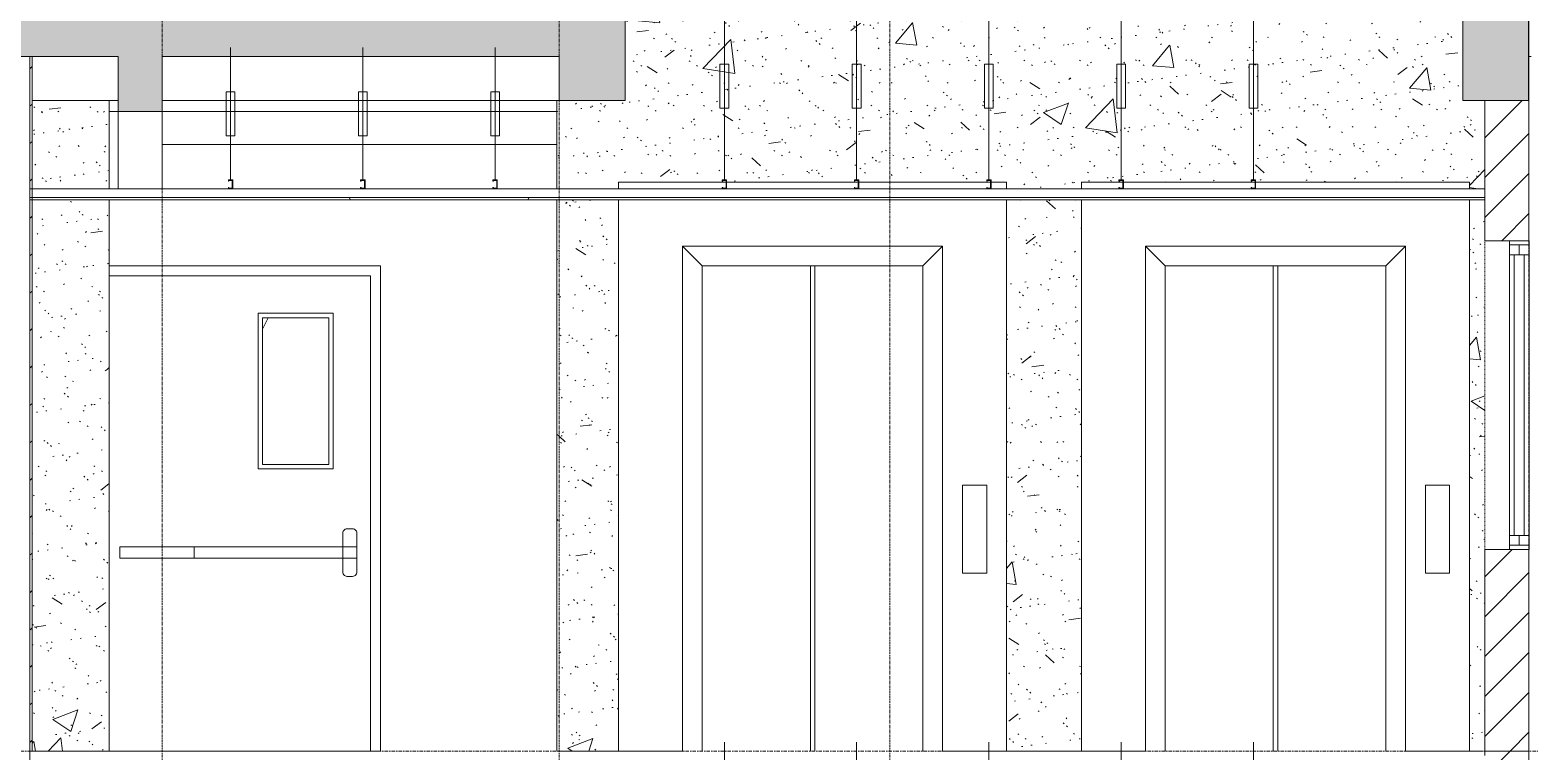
# Model space of a CAD drawing. Header units: millimetres. Extents: x 26124 to 258712, y -8723 to 35400.
# Drawn here: x 42053 to 48853, y 26000 to 29270 of the extents above; entities that cross this region are included whole.
import ezdxf

# ---------------------------------------------------------------- set-up
doc = ezdxf.new("R2010")
doc.units = ezdxf.units.MM
for name, pattern in [('1 NÉT CALL OUT', [6, 3, -3]), ('Centre', [31.75, 6.35, -4.7625, 15.875, -4.7625]), ('Grid Line', [22.225, 12.7, -3.175, 3.175, -3.175])]:
    doc.linetypes.add(name, pattern=pattern)
for name, color, linetype, lineweight in [('0-1', 7, 'Continuous', 5), ('A-CLNG', 13, 'Continuous', 9), ('A-CLNG-3', 13, 'Continuous', 18), ('A-CLNG-PATT-3', 13, 'Continuous', 9), ('A-DETL-GENF', 92, 'Continuous', 9), ('A-DETL-GENF-1', 7, 'Continuous', 9), ('A-DETL-THIN', 151, 'Continuous', 9), ('A-DOOR', 31, 'Continuous', 9), ('A-DOOR-FRAM', 31, 'Continuous', 9), ('A-FLOR-2', 7, 'Continuous', 9), ('A-FLOR-LEVL-2', 51, 'Centre', 9), ('A-GLAZ', 151, 'Continuous', 9), ('A-GLAZ-1', 7, '1 NÉT CALL OUT', 9), ('A-GLAZ-2', 55, '1 NÉT CALL OUT', 9), ('A-WALL', 113, 'Continuous', 9), ('A-WALL-1', 113, 'Continuous', 18), ('A-WALL-PATT-4', 111, 'Continuous', 9), ('I-WALL', 2, 'Continuous', 9), ('I-WALL-3', 2, 'Continuous', 18), ('S-BEAM-2', 10, 'Continuous', 25), ('S-BEAM-3', 7, 'Continuous', 9), ('S-GRID-1', 1, 'Grid Line', 9)]:
    doc.layers.add(name, color=color, linetype=linetype, lineweight=lineweight)
pattern_1 = [(45, (80880.3, 14125), (-90.50967, 90.50967), [])]
pattern_2 = [(50, (80880.3, 14125), (1165.978, -102.01), [121.92, -1341.12]), (355, (80880.3, 14125), (-225.554, 1222.763), [97.536, -1072.896]), (100.451, (80977.5, 14116.5), (940.433, 1120.746), [103.616, -1139.776]), (46.184, (80880.3, 14450.1), (1734.906, -269.074), [182.88, -2011.68]), (96.636, (81024.9, 14427.7), (1519.38, 1583.536), [155.424, -1709.665]), (351.184, (80880.3, 14450.1), (1519.39, 1583.52), [146.304, -1609.344]), (21, (81042.9, 14368.8), (970.332, -654.498), [121.92, -1341.12]), (326, (81042.9, 14368.8), (395.533, 1178.804), [97.536, -1072.896]), (71.451, (81123.7, 14314.3), (1365.87, 524.296), [103.616, -1139.776]), (37.5, (80880.3, 14125), (19.767, 541.1527), [53.645, -1006.246, 53.645, -1035.507, -1076.96]), (37.5, (80880.3, 14125), (19.767, 541.1527), [-2149.043, 53.645, -1023.315]), (7.5, (80880.3, 14125), (427.646, 641.156), [53.645, -567.334, 53.645, -981.862, -410.464]), (7.5, (80880.3, 14125), (427.646, 641.156), [-1656.486, 53.645, -356.819]), (327.5, (80517.8, 14125), (867.782, -36.665), [53.645, -352.755, 53.645, -1214.323, -1682.496]), (327.5, (80517.8, 14125), (867.782, -36.665), [-1674.368, 53.645, -1628.85]), (317.5, (80355.2, 14125), (948.028, 162.731), [53.645, -474.675, 53.645, -788.416, -1194.816]), (317.5, (80355.2, 14125), (948.028, 162.731), [-1370.38, 53.645, -1141.17])]
pattern_3 = [(37.5, (80880.3, 14125), (-5.1206, 156.61216), [5.364, -118.181, 5.364, -132.812, -132.08]), (37.5, (80880.3, 14125), (-5.1206, 156.61216), [-261.722, 5.364, -126.716]), (7.5, (80880.3, 14125), (143.847, 229.3842), [5.364, -61.285, 5.364, -105.989, -42.672]), (7.5, (80880.3, 14125), (143.847, 229.3842), [-178.003, 5.364, -37.308]), (327.5, (80780.33, 14125), (253.11758, 0.46008), [5.364, -35.276, 5.364, -140.94, -191.008]), (327.5, (80780.33, 14125), (253.11758, 0.46008), [-186.944, 5.364, -185.644]), (317.5, (80780.33, 14125), (244.3381, 71.3376), [5.364, -14.956, 5.364, -90.546, -109.728]), (317.5, (80780.33, 14125), (244.3381, 71.3376), [-116.23, 5.364, -104.364])]

# ---------------------------------------------------------------- blocks, each defined once
blk = doc.blocks.new('NCV_TKTC_KET CAU_rvt-1-TKCS_MẶT CẮT 3')
at = {"layer": 'A-FLOR-2'}
blk.add_line((48862.6, 29150), (48852.6, 29150), dxfattribs=at)
at = {"layer": 'S-BEAM-2'}
blk.add_line((48852.6, 28950), (48852.6, 29550), dxfattribs=at)
at = {"layer": 'S-BEAM-3'}
for p, q in [((42062.6, 28950), (42452.6, 28950)), ((42652.6, 28950), (44452.6, 28950)), ((42412.6, 28900), (42452.6, 28900)), ((42452.6, 28550), (42452.6, 28900)), ((42652.6, 28900), (44442.6, 28900)), ((42652.6, 28900), (42652.6, 28550)), ((42652.6, 28750), (44442.6, 28750))]:
    blk.add_line(p, q, dxfattribs=at)
blk = doc.blocks.new('1_FAMILY RVT - W01-WxH 1400x3200xmm-V1-TKCS_MẶT CẮT 3')
at = {"layer": 'A-GLAZ'}
for p, q in [((48852.635618, 11314.4), (48652.635618, 11314.4)), ((48763.735618, 11314.4), (48763.735618, 11250.9)), ((48763.735618, 11295.35), (48852.635618, 11295.35)), ((48808.185618, 11250.9), (48808.185618, 11295.35)), ((48852.635618, 11314.4), (48852.635618, 11250.9)), ((48763.735618, 9977.9), (48763.735618, 11250.9)), ((48763.735618, 11250.9), (48852.635618, 11250.9)), ((48785.960618, 11250.9), (48785.960618, 9977.9)), ((48830.410618, 11250.9), (48830.410618, 9977.9)), ((48852.635618, 11250.9), (48852.635618, 9977.9)), ((48763.735618, 9914.4), (48763.735618, 9977.9)), ((48763.735618, 9977.9), (48852.635618, 9977.9)), ((48852.635618, 9933.45), (48763.735618, 9933.45)), ((48808.185618, 9977.9), (48808.185618, 9933.45)), ((48852.635618, 9914.4), (48852.635618, 9977.9)), ((48652.635618, 9914.4), (48852.635618, 9914.4))]:
    blk.add_line(p, q, dxfattribs=at)
at = {"layer": 'A-GLAZ-2'}
for p, q in [((48652.635618, 11314.4), (48652.635618, 9914.4)), ((48852.635618, 9914.4), (48852.635618, 11314.4))]:
    blk.add_line(p, q, dxfattribs=at)
blk = doc.blocks.new('Thang may HIEN - Dài x Rộng - 2000x2000-V4-TKCS_MẶT CẮT 3')
at = {"layer": 'A-DOOR'}
for p, q in [((46822.6, 11580), (46822.6, 11550)), ((47010.1, 11580), (46822.6, 11580)), ((47610.1, 11580), (47012.6, 11580)), ((48582.6, 11580), (47612.6, 11580)), ((48582.6, 11550), (48582.6, 11580)), ((46822.6, 11500), (46822.6, 9000)), ((48582.6, 9000), (48582.6, 11500)), ((47202.6, 11200), (47112.6, 11290)), ((47112.6, 11290), (47112.6, 9000)), ((47112.6, 11290), (48292.6, 11290)), ((48292.6, 11290), (48202.6, 11200)), ((48292.6, 11290), (48292.6, 9000)), ((47202.6, 11200), (47202.6, 9000)), ((47202.6, 11200), (48202.6, 11200)), ((47692.6, 9000), (47692.6, 11200)), ((47712.6, 9000), (47712.6, 11200)), ((48202.6, 11200), (48202.6, 9000)), ((48492.6, 10205.9), (48382.6, 10205.9)), ((48382.6, 10205.9), (48382.6, 9805.9)), ((48492.6, 9805.9), (48492.6, 10205.9)), ((48382.6, 9805.9), (48492.6, 9805.9)), ((47112.6, 9000), (46822.6, 9000)), ((47117.6, 9000), (47112.6, 9000)), ((48292.6, 9000), (48287.6, 9000)), ((48292.6, 9000), (48582.6, 9000))]:
    blk.add_line(p, q, dxfattribs=at)
blk = doc.blocks.new('Thang may HIEN - Dài x Rộng - 2000x2000-V5-TKCS_MẶT CẮT 3')
at = {"layer": 'A-DOOR'}
for p, q in [((44722.6, 11580), (44722.6, 11550)), ((45210.1, 11580), (44722.6, 11580)), ((45810.1, 11580), (45212.6, 11580)), ((46410.1, 11580), (45812.6, 11580)), ((46482.6, 11580), (46412.6, 11580)), ((46482.6, 11550), (46482.6, 11580)), ((44722.6, 11500), (44722.6, 9000)), ((46482.6, 9000), (46482.6, 11500)), ((45102.6, 11200), (45012.6, 11290)), ((45012.6, 11290), (45012.6, 9000)), ((45012.6, 11290), (46192.6, 11290)), ((46192.6, 11290), (46102.6, 11200)), ((46192.6, 11290), (46192.6, 9000)), ((45102.6, 11200), (45102.6, 9000)), ((45102.6, 11200), (46102.6, 11200)), ((45592.6, 9000), (45592.6, 11200)), ((45612.6, 9000), (45612.6, 11200)), ((46102.6, 11200), (46102.6, 9000)), ((46392.6, 10205.9), (46282.6, 10205.9)), ((46282.6, 10205.9), (46282.6, 9805.9)), ((46392.6, 9805.9), (46392.6, 10205.9)), ((46282.6, 9805.9), (46392.6, 9805.9)), ((45012.6, 9000), (44722.6, 9000)), ((45017.6, 9000), (45012.6, 9000)), ((46192.6, 9000), (46187.6, 9000)), ((46192.6, 9000), (46482.6, 9000))]:
    blk.add_line(p, q, dxfattribs=at)
blk = doc.blocks.new('FD_01 - FD_01-1200x2200mm-V77-TKCS_MẶT CẮT 3')
at = {"layer": 'A-DOOR'}
h = blk.add_hatch(dxfattribs=at)
h.set_pattern_fill('FP_9', color=256, style=0, pattern_type=2)
h.set_pattern_definition([(63.435, (82789.9, 14236.3), (-0.002, 1625.6), [567.96, -3066.99]), (63.435, (81164.3, 14236.3), (-0.002, 1625.6), [567.96, -3066.99]), (63.435, (83568.1, 14550.35), (-0.002, 1625.6), [567.96, -3066.99]), (63.435, (81942.5, 14550.35), (-0.002, 1625.6), [567.96, -3066.99]), (63.435, (83450.3, 14439.5), (-0.002, 1625.6), [567.96, -3066.99]), (63.435, (81824.7, 14439.5), (-0.002, 1625.6), [567.96, -3066.99]), (63.435, (83330.26, 15074.4), (-0.002, 1625.6), [276.055, -3358.896]), (63.435, (81704.66, 15074.4), (-0.002, 1625.6), [276.055, -3358.896]), (63.435, (83251.74, 14976.15), (-0.002, 1625.6), [567.96, -3066.99]), (63.435, (81626.14, 14976.15), (-0.002, 1625.6), [567.96, -3066.99]), (63.435, (83265.6, 15046.7), (-0.002, 1625.6), [567.96, -3066.99]), (63.435, (81640, 15046.7), (-0.002, 1625.6), [567.96, -3066.99]), (63.435, (82609.74, 14737.2), (-0.002, 1625.6), [567.96, -3066.99]), (63.435, (80984.14, 14737.2), (-0.002, 1625.6), [567.96, -3066.99]), (63.435, (82623.6, 14820.35), (-0.002, 1625.6), [567.96, -3066.99]), (63.435, (80998, 14820.35), (-0.002, 1625.6), [567.96, -3066.99]), (63.435, (82627.3, 14880.3), (-0.002, 1625.6), [567.96, -3066.99]), (63.435, (81001.7, 14880.3), (-0.002, 1625.6), [567.96, -3066.99])])
h.paths.add_polyline_path([(43107.6, 27300), (43407.6, 27300), (43407.6, 27965), (43107.6, 27965), (43107.6, 27522.5)])
for p, q in [((43087.6, 27985), (43427.6, 27985)), ((43087.6, 27280), (43087.6, 27985)), ((43107.6, 27965), (43107.6, 27300)), ((43407.6, 27965), (43107.6, 27965)), ((43407.6, 27965), (43407.6, 27300)), ((43427.6, 27985), (43427.6, 27280)), ((43427.6, 27280), (43087.6, 27280)), ((43107.6, 27300), (43407.6, 27300)), ((43490.7, 27008), (43516.1, 27008)), ((43471.6, 26925.4), (43471.6, 26988.9)), ((43535.1, 26988.9), (43535.1, 26925.4)), ((42797.3, 26925.4), (42460.1, 26925.4)), ((42460.1, 26925.4), (42460.1, 26874.6)), ((42460.1, 26874.6), (42797.3, 26874.6)), ((42797.3, 26925.4), (42797.3, 26874.6)), ((43471.6, 26925.4), (42797.3, 26925.4)), ((42797.3, 26874.6), (43471.6, 26874.6)), ((43471.6, 26874.6), (43471.6, 26925.4)), ((43535.1, 26925.4), (43471.6, 26925.4)), ((43471.6, 26874.6), (43535.1, 26874.6)), ((43471.6, 26811.1), (43471.6, 26874.6)), ((43535.1, 26874.6), (43535.1, 26925.4)), ((43535.1, 26874.6), (43535.1, 26811.1)), ((43516.1, 26792.1), (43490.7, 26792.1))]:
    blk.add_line(p, q, dxfattribs=at)
at = {"layer": 'A-DOOR', "flags": 128}
for points in [[(43471.6, 26988.9), (43472.1, 26993.1), (43473.5, 26997.2), (43475.8, 27000.8), (43478.8, 27003.8), (43482.4, 27006.1), (43486.4, 27007.5), (43490.7, 27008)], [(43516.1, 27008), (43520.3, 27007.5), (43524.4, 27006.1), (43528, 27003.8), (43531, 27000.8), (43533.2, 26997.2), (43534.7, 26993.1), (43535.1, 26988.9)], [(43490.7, 26792.1), (43486.4, 26792.5), (43482.4, 26793.9), (43478.8, 26796.2), (43475.8, 26799.2), (43473.5, 26802.8), (43472.1, 26806.9), (43471.6, 26811.1)], [(43535.1, 26811.1), (43534.7, 26806.9), (43533.2, 26802.8), (43531, 26799.2), (43528, 26796.2), (43524.4, 26793.9), (43520.3, 26792.5), (43516.1, 26792.1)]]:
    blk.add_lwpolyline(points, dxfattribs=at)
at = {"layer": 'A-DOOR-FRAM'}
for p, q in [((43642.6, 28200), (42412.6, 28200)), ((42412.6, 28155), (43597.6, 28155)), ((43597.6, 26000), (43597.6, 28155)), ((43642.6, 26000), (43642.6, 28200)), ((43642.6, 26000), (43597.6, 26000))]:
    blk.add_line(p, q, dxfattribs=at)
blk = doc.blocks.new('Repeating Detail - THANH TREO TRẦN 600-354052-TKCS_MẶT CẮT 3')
at = {"layer": 'A-DETL-GENF'}
for points in [[(116732.564287, 28550), (116752.564287, 28550), (116752.564287, 28556), (116750.064287, 28552.5), (116735.064287, 28552.5), (116735.064287, 28587.5), (116750.064287, 28587.5), (116752.564287, 28584), (116752.564287, 28590), (116732.564287, 28590)], [(117332.564287, 28550), (117352.564287, 28550), (117352.564287, 28556), (117350.064287, 28552.5), (117335.064287, 28552.5), (117335.064287, 28587.5), (117350.064287, 28587.5), (117352.564287, 28584), (117352.564287, 28590), (117332.564287, 28590)], [(117932.564287, 28550), (117952.564287, 28550), (117952.564287, 28556), (117950.064287, 28552.5), (117935.064287, 28552.5), (117935.064287, 28587.5), (117950.064287, 28587.5), (117952.564287, 28584), (117952.564287, 28590), (117932.564287, 28590)]]:
    blk.add_hatch(color=256, dxfattribs=at).paths.add_polyline_path(points)
for p, q in [((116742.564287, 28590), (116742.564287, 29190)), ((117342.564287, 28590), (117342.564287, 29190)), ((117942.564287, 28590), (117942.564287, 29190)), ((116722.564287, 28990), (116762.564287, 28990)), ((116722.564287, 28790), (116722.564287, 28990)), ((116762.564287, 28990), (116762.564287, 28790)), ((117322.564287, 28990), (117362.564287, 28990)), ((117322.564287, 28790), (117322.564287, 28990)), ((117362.564287, 28990), (117362.564287, 28790)), ((117922.564287, 28990), (117962.564287, 28990)), ((117922.564287, 28790), (117922.564287, 28990)), ((117962.564287, 28990), (117962.564287, 28790)), ((116762.564287, 28790), (116722.564287, 28790)), ((117362.564287, 28790), (117322.564287, 28790)), ((117962.564287, 28790), (117922.564287, 28790)), ((116752.564287, 28590), (116732.564287, 28590)), ((116732.564287, 28590), (116732.564287, 28550)), ((116752.564287, 28590), (116732.564287, 28590)), ((116732.564287, 28590), (116732.564287, 28550)), ((116735.064287, 28587.5), (116750.064287, 28587.5)), ((116735.064287, 28552.5), (116735.064287, 28587.5)), ((116735.064287, 28552.5), (116735.064287, 28587.5)), ((116735.064287, 28587.5), (116750.064287, 28587.5)), ((116750.064287, 28587.5), (116750.064287, 28584)), ((116750.064287, 28587.5), (116750.064287, 28584)), ((116750.064287, 28584), (116752.564287, 28584)), ((116750.064287, 28584), (116752.564287, 28584)), ((116752.564287, 28584), (116752.564287, 28590)), ((116752.564287, 28584), (116752.564287, 28590)), ((117352.564287, 28590), (117332.564287, 28590)), ((117332.564287, 28590), (117332.564287, 28550)), ((117352.564287, 28590), (117332.564287, 28590)), ((117332.564287, 28590), (117332.564287, 28550)), ((117335.064287, 28587.5), (117350.064287, 28587.5)), ((117335.064287, 28552.5), (117335.064287, 28587.5)), ((117335.064287, 28552.5), (117335.064287, 28587.5)), ((117335.064287, 28587.5), (117350.064287, 28587.5)), ((117350.064287, 28587.5), (117350.064287, 28584)), ((117350.064287, 28587.5), (117350.064287, 28584)), ((117350.064287, 28584), (117352.564287, 28584)), ((117350.064287, 28584), (117352.564287, 28584)), ((117352.564287, 28584), (117352.564287, 28590)), ((117352.564287, 28584), (117352.564287, 28590)), ((117952.564287, 28590), (117932.564287, 28590)), ((117932.564287, 28590), (117932.564287, 28550)), ((117952.564287, 28590), (117932.564287, 28590)), ((117932.564287, 28590), (117932.564287, 28550)), ((117935.064287, 28587.5), (117950.064287, 28587.5)), ((117935.064287, 28552.5), (117935.064287, 28587.5)), ((117935.064287, 28552.5), (117935.064287, 28587.5)), ((117935.064287, 28587.5), (117950.064287, 28587.5)), ((117950.064287, 28587.5), (117950.064287, 28584)), ((117950.064287, 28587.5), (117950.064287, 28584)), ((117950.064287, 28584), (117952.564287, 28584)), ((117950.064287, 28584), (117952.564287, 28584)), ((117952.564287, 28584), (117952.564287, 28590)), ((117952.564287, 28584), (117952.564287, 28590)), ((116732.564287, 28550), (116752.564287, 28550)), ((116732.564287, 28550), (116752.564287, 28550)), ((116750.064287, 28552.5), (116735.064287, 28552.5)), ((116750.064287, 28552.5), (116735.064287, 28552.5)), ((116752.564287, 28556), (116750.064287, 28556)), ((116750.064287, 28556), (116750.064287, 28552.5)), ((116752.564287, 28556), (116750.064287, 28556)), ((116750.064287, 28556), (116750.064287, 28552.5)), ((116752.564287, 28550), (116752.564287, 28556)), ((116752.564287, 28550), (116752.564287, 28556)), ((117332.564287, 28550), (117352.564287, 28550)), ((117332.564287, 28550), (117352.564287, 28550)), ((117350.064287, 28552.5), (117335.064287, 28552.5)), ((117350.064287, 28552.5), (117335.064287, 28552.5)), ((117352.564287, 28556), (117350.064287, 28556)), ((117350.064287, 28556), (117350.064287, 28552.5)), ((117352.564287, 28556), (117350.064287, 28556)), ((117350.064287, 28556), (117350.064287, 28552.5)), ((117352.564287, 28550), (117352.564287, 28556)), ((117352.564287, 28550), (117352.564287, 28556)), ((117932.564287, 28550), (117952.564287, 28550)), ((117932.564287, 28550), (117952.564287, 28550)), ((117950.064287, 28552.5), (117935.064287, 28552.5)), ((117950.064287, 28552.5), (117935.064287, 28552.5)), ((117952.564287, 28556), (117950.064287, 28556)), ((117950.064287, 28556), (117950.064287, 28552.5)), ((117952.564287, 28556), (117950.064287, 28556)), ((117950.064287, 28556), (117950.064287, 28552.5)), ((117952.564287, 28550), (117952.564287, 28556)), ((117952.564287, 28550), (117952.564287, 28556))]:
    blk.add_line(p, q, dxfattribs=at)
blk = doc.blocks.new('Repeating Detail - THANH TREO TRẦN 850-354056-TKCS_MẶT CẮT 3')
at = {"layer": 'A-DETL-GENF'}
for points in [[(113292.5, 28550), (113312.5, 28550), (113312.5, 28556), (113310, 28552.5), (113295, 28552.5), (113295, 28587.5), (113310, 28587.5), (113312.5, 28584), (113312.5, 28590), (113292.5, 28590)], [(113892.5, 28550), (113912.5, 28550), (113912.5, 28556), (113910, 28552.5), (113895, 28552.5), (113895, 28587.5), (113910, 28587.5), (113912.5, 28584), (113912.5, 28590), (113892.5, 28590)], [(114492.5, 28550), (114512.5, 28550), (114512.5, 28556), (114510, 28552.5), (114495, 28552.5), (114495, 28587.5), (114510, 28587.5), (114512.5, 28584), (114512.5, 28590), (114492.5, 28590)], [(115092.5, 28550), (115112.5, 28550), (115112.5, 28556), (115110, 28552.5), (115095, 28552.5), (115095, 28587.5), (115110, 28587.5), (115112.5, 28584), (115112.5, 28590), (115092.5, 28590)], [(115692.5, 28550), (115712.5, 28550), (115712.5, 28556), (115710, 28552.5), (115695, 28552.5), (115695, 28587.5), (115710, 28587.5), (115712.5, 28584), (115712.5, 28590), (115692.5, 28590)]]:
    blk.add_hatch(color=256, dxfattribs=at).paths.add_polyline_path(points)
for p, q in [((113302.5, 28590), (113302.5, 29440)), ((113902.5, 28590), (113902.5, 29440)), ((114502.5, 28590), (114502.5, 29440)), ((115102.5, 28590), (115102.5, 29440)), ((115702.5, 28590), (115702.5, 29440)), ((113282.5, 29115), (113322.5, 29115)), ((113282.5, 28915), (113282.5, 29115)), ((113322.5, 29115), (113322.5, 28915)), ((113882.5, 29115), (113922.5, 29115)), ((113882.5, 28915), (113882.5, 29115)), ((113922.5, 29115), (113922.5, 28915)), ((114482.5, 29115), (114522.5, 29115)), ((114482.5, 28915), (114482.5, 29115)), ((114522.5, 29115), (114522.5, 28915)), ((115082.5, 29115), (115122.5, 29115)), ((115082.5, 28915), (115082.5, 29115)), ((115122.5, 29115), (115122.5, 28915)), ((115682.5, 29115), (115722.5, 29115)), ((115682.5, 28915), (115682.5, 29115)), ((115722.5, 29115), (115722.5, 28915)), ((113322.5, 28915), (113282.5, 28915)), ((113922.5, 28915), (113882.5, 28915)), ((114522.5, 28915), (114482.5, 28915)), ((115122.5, 28915), (115082.5, 28915)), ((115722.5, 28915), (115682.5, 28915)), ((113312.5, 28590), (113292.5, 28590)), ((113292.5, 28590), (113292.5, 28550)), ((113312.5, 28590), (113292.5, 28590)), ((113292.5, 28590), (113292.5, 28550)), ((113295, 28587.5), (113310, 28587.5)), ((113295, 28552.5), (113295, 28587.5)), ((113295, 28552.5), (113295, 28587.5)), ((113295, 28587.5), (113310, 28587.5)), ((113310, 28587.5), (113310, 28584)), ((113310, 28587.5), (113310, 28584)), ((113310, 28584), (113312.5, 28584)), ((113310, 28584), (113312.5, 28584)), ((113312.5, 28584), (113312.5, 28590)), ((113312.5, 28584), (113312.5, 28590)), ((113912.5, 28590), (113892.5, 28590)), ((113892.5, 28590), (113892.5, 28550)), ((113912.5, 28590), (113892.5, 28590)), ((113892.5, 28590), (113892.5, 28550)), ((113895, 28587.5), (113910, 28587.5)), ((113895, 28552.5), (113895, 28587.5)), ((113895, 28552.5), (113895, 28587.5)), ((113895, 28587.5), (113910, 28587.5)), ((113910, 28587.5), (113910, 28584)), ((113910, 28587.5), (113910, 28584)), ((113910, 28584), (113912.5, 28584)), ((113910, 28584), (113912.5, 28584)), ((113912.5, 28584), (113912.5, 28590)), ((113912.5, 28584), (113912.5, 28590)), ((114512.5, 28590), (114492.5, 28590)), ((114492.5, 28590), (114492.5, 28550)), ((114512.5, 28590), (114492.5, 28590)), ((114492.5, 28590), (114492.5, 28550)), ((114495, 28587.5), (114510, 28587.5)), ((114495, 28552.5), (114495, 28587.5)), ((114495, 28552.5), (114495, 28587.5)), ((114495, 28587.5), (114510, 28587.5)), ((114510, 28587.5), (114510, 28584)), ((114510, 28587.5), (114510, 28584)), ((114510, 28584), (114512.5, 28584)), ((114510, 28584), (114512.5, 28584)), ((114512.5, 28584), (114512.5, 28590)), ((114512.5, 28584), (114512.5, 28590)), ((115112.5, 28590), (115092.5, 28590)), ((115092.5, 28590), (115092.5, 28550)), ((115112.5, 28590), (115092.5, 28590)), ((115092.5, 28590), (115092.5, 28550)), ((115095, 28587.5), (115110, 28587.5)), ((115095, 28552.5), (115095, 28587.5)), ((115095, 28552.5), (115095, 28587.5)), ((115095, 28587.5), (115110, 28587.5)), ((115110, 28587.5), (115110, 28584)), ((115110, 28587.5), (115110, 28584)), ((115110, 28584), (115112.5, 28584)), ((115110, 28584), (115112.5, 28584)), ((115112.5, 28584), (115112.5, 28590)), ((115112.5, 28584), (115112.5, 28590)), ((115712.5, 28590), (115692.5, 28590)), ((115692.5, 28590), (115692.5, 28550)), ((115712.5, 28590), (115692.5, 28590)), ((115692.5, 28590), (115692.5, 28550)), ((115695, 28587.5), (115710, 28587.5)), ((115695, 28552.5), (115695, 28587.5)), ((115695, 28552.5), (115695, 28587.5)), ((115695, 28587.5), (115710, 28587.5)), ((115710, 28587.5), (115710, 28584)), ((115710, 28587.5), (115710, 28584)), ((115710, 28584), (115712.5, 28584)), ((115710, 28584), (115712.5, 28584)), ((115712.5, 28584), (115712.5, 28590)), ((115712.5, 28584), (115712.5, 28590)), ((113292.5, 28550), (113312.5, 28550)), ((113292.5, 28550), (113312.5, 28550)), ((113310, 28552.5), (113295, 28552.5)), ((113310, 28552.5), (113295, 28552.5)), ((113312.5, 28556), (113310, 28556)), ((113310, 28556), (113310, 28552.5)), ((113312.5, 28556), (113310, 28556)), ((113310, 28556), (113310, 28552.5)), ((113312.5, 28550), (113312.5, 28556)), ((113312.5, 28550), (113312.5, 28556)), ((113892.5, 28550), (113912.5, 28550)), ((113892.5, 28550), (113912.5, 28550)), ((113910, 28552.5), (113895, 28552.5)), ((113910, 28552.5), (113895, 28552.5)), ((113912.5, 28556), (113910, 28556)), ((113910, 28556), (113910, 28552.5)), ((113912.5, 28556), (113910, 28556)), ((113910, 28556), (113910, 28552.5)), ((113912.5, 28550), (113912.5, 28556)), ((113912.5, 28550), (113912.5, 28556)), ((114492.5, 28550), (114512.5, 28550)), ((114492.5, 28550), (114512.5, 28550)), ((114510, 28552.5), (114495, 28552.5)), ((114510, 28552.5), (114495, 28552.5)), ((114512.5, 28556), (114510, 28556)), ((114510, 28556), (114510, 28552.5)), ((114512.5, 28556), (114510, 28556)), ((114510, 28556), (114510, 28552.5)), ((114512.5, 28550), (114512.5, 28556)), ((114512.5, 28550), (114512.5, 28556)), ((115092.5, 28550), (115112.5, 28550)), ((115092.5, 28550), (115112.5, 28550)), ((115110, 28552.5), (115095, 28552.5)), ((115110, 28552.5), (115095, 28552.5)), ((115112.5, 28556), (115110, 28556)), ((115110, 28556), (115110, 28552.5)), ((115112.5, 28556), (115110, 28556)), ((115110, 28556), (115110, 28552.5)), ((115112.5, 28550), (115112.5, 28556)), ((115112.5, 28550), (115112.5, 28556)), ((115692.5, 28550), (115712.5, 28550)), ((115692.5, 28550), (115712.5, 28550)), ((115710, 28552.5), (115695, 28552.5)), ((115710, 28552.5), (115695, 28552.5)), ((115712.5, 28556), (115710, 28556)), ((115710, 28556), (115710, 28552.5)), ((115712.5, 28556), (115710, 28556)), ((115710, 28556), (115710, 28552.5)), ((115712.5, 28550), (115712.5, 28556)), ((115712.5, 28550), (115712.5, 28556))]:
    blk.add_line(p, q, dxfattribs=at)

msp = doc.modelspace()

# ---------------------------------------------------------------- hatches: boundary and pattern name
at = {"layer": 'A-CLNG-PATT-3'}
h = msp.add_hatch(dxfattribs=at)
h.set_pattern_fill('FP_4', color=256, style=0, pattern_type=2)
h.set_pattern_definition([(0, (80880.3, 14125), (1300.48, 325.12), [53.645, -921.715, 53.645, -6123.635]), (0, (80880.3, 14125), (1300.48, 325.12), [-1029.005, -921.715, 53.645, -1897.075, -3251.2]), (0, (80880.3, 14125), (1300.48, 325.12), [-3901.44, 53.645, -921.715, 53.645, -2222.195]), (0, (80880.3, 14125), (1300.48, 325.12), [-4930.445, -596.595, 53.645, -1571.955]), (120, (81367.98, 14287.56), (-931.8022, 963.6887), [53.645, -921.715, -6177.28]), (120, (81367.98, 14287.56), (-931.8022, 963.6887), [-975.36, 53.645, -921.715, -5201.92]), (120, (81367.98, 14287.56), (-931.8022, 963.6887), [-1950.72, 53.645, -1897.075, -3251.2]), (120, (81367.98, 14287.56), (-931.8022, 963.6887), [-3901.44, 53.645, -921.715, -2275.84]), (120, (81367.98, 14287.56), (-931.8022, 963.6887), [-4876.8, 53.645, -596.595, -1625.6]), (120, (81367.98, 14287.56), (-931.8022, 963.6887), [-5527.04, 53.645, -1571.955]), (240, (81530.54, 14937.8), (-368.6778, -1288.8087), [53.645, -921.715, -6177.28]), (240, (81530.54, 14937.8), (-368.6778, -1288.8087), [-975.36, 53.645, -921.715, -5201.92]), (240, (81530.54, 14937.8), (-368.6778, -1288.8087), [-1950.72, 53.645, -1897.075, -3251.2]), (240, (81530.54, 14937.8), (-368.6778, -1288.8087), [-3901.44, 53.645, -921.715, -2275.84]), (240, (81530.54, 14937.8), (-368.6778, -1288.8087), [-4876.8, 53.645, -596.595, -1625.6]), (240, (81530.54, 14937.8), (-368.6778, -1288.8087), [-5527.04, 53.645, -1571.955])])
h.paths.add_polyline_path([(47966.1, 28500), (48652.5, 28500), (48652.5, 28510), (42052.6, 28510), (42052.6, 28500), (47153.9, 28500)])
at = {"layer": 'A-DETL-GENF-1'}
h = msp.add_hatch(color=256, dxfattribs=at)
h.paths.add_polyline_path([(116152.5, 1550), (116452.5, 1550), (116452.5, 1950), (118252.6, 1950), (118252.6, 1700), (118452.6, 1700), (118452.6, 1950), (122652.5, 1950), (122652.5, 1550), (122953, 1550), (122953, 1950), (126952.5, 1950), (126952.5, 1550), (127252.5, 1550), (127252.5, 2150), (112052.6, 2150), (112052.6, 1550), (112352.5, 1550), (112352.5, 1950), (116152.5, 1950), (116152.5, 1809.6)])
h.paths.add_polyline_path([(33652.6, 1550), (33952.6, 1550), (33952.6, 2000), (37952.1, 2000), (37952.1, 1550), (38252.6, 1550), (38252.6, 1950), (42452.6, 1950), (42452.6, 1700), (42652.6, 1700), (42652.6, 1950), (44452.6, 1950), (44452.6, 1550), (44752.6, 1550), (44752.6, 1950), (48552.6, 1950), (48552.6, 1550), (48852.6, 1550), (48852.6, 2150), (33652.6, 2150), (33652.6, 1809.6)])
h.paths.add_polyline_path([(126952.5, 4950), (127252.5, 4950), (127252.5, 5550), (112052.6, 5550), (112052.6, 4950), (112352.5, 4950), (112352.5, 5350), (116152.5, 5350), (116152.5, 4950), (116452.5, 4950), (116452.5, 5350), (118252.6, 5350), (118252.6, 5100), (118452.6, 5100), (118452.6, 5350), (122652.5, 5350), (122652.5, 4950), (122953, 4950), (122953, 5350), (126952.5, 5350)])
h.paths.add_polyline_path([(44752.6, 4950), (44752.6, 5350), (48552.6, 5350), (48552.6, 4950), (48852.6, 4950), (48852.6, 5550), (33652.6, 5550), (33652.6, 4950), (33952.6, 4950), (33952.6, 5380), (37952.1, 5380), (37952.1, 4950), (38252.6, 4950), (38252.6, 5350), (42452.6, 5350), (42452.6, 5100), (42652.6, 5100), (42652.6, 5350), (44452.6, 5350), (44452.6, 4950), (44717.3, 4950)])
h.paths.add_polyline_path([(126952.5, 8350), (127252.5, 8350), (127252.5, 8950), (112052.6, 8950), (112052.6, 8350), (112352.5, 8350), (112352.5, 8750), (116152.5, 8750), (116152.5, 8350), (116452.5, 8350), (116452.5, 8750), (118252.6, 8750), (118252.6, 8500), (118452.6, 8500), (118452.6, 8750), (122652.5, 8750), (122652.5, 8350), (122953, 8350), (122953, 8750), (126952.5, 8750)])
h.paths.add_polyline_path([(33952.6, 8350), (33952.6, 8780), (37952.1, 8780), (37952.1, 8350), (38252.6, 8350), (38252.6, 8750), (42452.6, 8750), (42452.6, 8500), (42652.6, 8500), (42652.6, 8750), (44452.6, 8750), (44452.6, 8350), (44752.6, 8350), (44752.6, 8750), (48552.6, 8750), (48552.6, 8350), (48852.6, 8350), (48852.6, 8950), (33652.6, 8950), (33652.6, 8350)])
h.paths.add_polyline_path([(33952.6, 11750), (33952.6, 12200), (37952.1, 12200), (37952.1, 11750), (38252.6, 11750), (38252.6, 12150), (42452.6, 12150), (42452.6, 11900), (42652.6, 11900), (42652.6, 12150), (44452.6, 12150), (44452.6, 11750), (44752.6, 11750), (44752.6, 12150), (48552.6, 12150), (48552.6, 11750), (48852.6, 11750), (48852.6, 12350), (33652.6, 12350), (33652.6, 11750)])
h.paths.add_polyline_path([(116189.3, 11750), (116452.5, 11750), (116452.5, 12150), (118252.6, 12150), (118252.6, 11900), (118452.6, 11900), (118452.6, 12150), (122652.5, 12150), (122652.5, 11750), (122953, 11750), (122953, 12150), (126952.5, 12150), (126952.5, 11750), (127252.5, 11750), (127252.5, 12350), (112052.6, 12350), (112052.6, 11750), (112352.5, 11750), (112352.5, 12150), (116152.5, 12150), (116152.5, 11750)])
h.paths.add_polyline_path([(126952.5, 15150), (127252.5, 15150), (127252.5, 15750), (112052.6, 15750), (112052.6, 15150), (112352.5, 15150), (112352.5, 15550), (116152.5, 15550), (116152.5, 15150), (116452.5, 15150), (116452.5, 15550), (118252.6, 15550), (118252.6, 15300), (118452.6, 15300), (118452.6, 15550), (122652.5, 15550), (122652.5, 15150), (122953, 15150), (122953, 15550), (126952.5, 15550)])
h.paths.add_polyline_path([(33952.6, 15150), (33952.6, 15600), (37952.1, 15600), (37952.1, 15150), (38252.6, 15150), (38252.6, 15550), (42452.6, 15550), (42452.6, 15300), (42652.6, 15300), (42652.6, 15550), (44452.6, 15550), (44452.6, 15150), (44752.6, 15150), (44752.6, 15550), (48552.6, 15550), (48552.6, 15150), (48852.6, 15150), (48852.6, 15750), (33652.6, 15750), (33652.6, 15150)])
h.paths.add_polyline_path([(126952.5, 18550), (127252.5, 18550), (127252.5, 19150), (112052.6, 19150), (112052.6, 18550), (112352.5, 18550), (112352.5, 18950), (116152.5, 18950), (116152.5, 18550), (116452.5, 18550), (116452.5, 18950), (118252.6, 18950), (118252.6, 18700), (118452.6, 18700), (118452.6, 18950), (122652.5, 18950), (122652.5, 18550), (122953, 18550), (122953, 18950), (126952.5, 18950), (126952.5, 18552.9)])
h.paths.add_polyline_path([(33952.6, 18550), (33952.6, 19000), (37952.1, 19000), (37952.1, 18550), (38252.6, 18550), (38252.6, 18950), (42452.6, 18950), (42452.6, 18700), (42652.6, 18700), (42652.6, 18950), (44452.6, 18950), (44452.6, 18550), (44752.6, 18550), (44752.6, 18950), (48552.6, 18950), (48552.6, 18550), (48852.6, 18550), (48852.6, 19150), (33652.6, 19150), (33652.6, 18550)])
h.paths.add_polyline_path([(126952.5, 21950), (127252.5, 21950), (127252.5, 22550), (112052.6, 22550), (112052.6, 21950), (112352.5, 21950), (112352.5, 22350), (116152.5, 22350), (116152.5, 21950), (116452.5, 21950), (116452.5, 22350), (118252.6, 22350), (118252.6, 22100), (118452.6, 22100), (118452.6, 22350), (122652.5, 22350), (122652.5, 21950), (122953, 21950), (122953, 22350), (126952.5, 22350), (126952.5, 22140.7)])
h.paths.add_polyline_path([(33652.6, 21950), (33952.6, 21950), (33952.6, 22400), (37952.1, 22400), (37952.1, 21950), (38252.6, 21950), (38252.6, 22350), (42452.6, 22350), (42452.6, 22100), (42652.6, 22100), (42652.6, 22350), (44452.6, 22350), (44452.6, 21950), (44752.6, 21950), (44752.6, 22350), (48552.6, 22350), (48552.6, 21950), (48852.6, 21950), (48852.6, 22550), (33652.6, 22550), (33652.6, 22140.7)])
h.paths.add_polyline_path([(127252.5, 25350), (127252.5, 25950), (112052.6, 25950), (112052.6, 25350), (112352.5, 25350), (112352.5, 25750), (116152.5, 25750), (116152.5, 25350), (116452.5, 25350), (116452.5, 25750), (118252.6, 25750), (118252.6, 25500), (118452.6, 25500), (118452.6, 25750), (122652.5, 25750), (122652.5, 25350), (122953, 25350), (122953, 25750), (126952.5, 25750), (126952.5, 25350)])
h.paths.add_polyline_path([(33952.6, 25350), (33952.6, 25800), (37952.1, 25800), (37952.1, 25350), (38252.6, 25350), (38252.6, 25750), (42452.6, 25750), (42452.6, 25500), (42652.6, 25500), (42652.6, 25750), (44452.6, 25750), (44452.6, 25350), (44752.6, 25350), (44752.6, 25750), (48552.6, 25750), (48552.6, 25350), (48852.6, 25350), (48852.6, 25950), (33652.6, 25950), (33652.6, 25350)])
h.paths.add_polyline_path([(126952.6, 28750), (127252.6, 28750), (127252.6, 29650), (127052.6, 29650), (127052.6, 29350), (116452.6, 29350), (116452.6, 29550), (112052.6, 29550), (112052.6, 28950), (112352.7, 28950), (112352.7, 29350), (116152.6, 29350), (116152.6, 28950), (116452.6, 28950), (116452.6, 29150), (118252.6, 29150), (118252.6, 28900), (118452.6, 28900), (118452.6, 29150), (122652.6, 29150), (122652.6, 28750), (122952.6, 28750), (122952.6, 29150), (126952.6, 29150)])
h.paths.add_polyline_path([(33952.6, 28750), (33952.6, 29150), (37952.1, 29150), (37952.1, 28750), (38252.6, 28750), (38252.6, 29150), (42452.6, 29150), (42452.6, 28900), (42652.6, 28900), (42652.6, 29150), (44452.6, 29150), (44452.6, 28950), (44752.6, 28950), (44752.6, 29350), (48552.6, 29350), (48552.6, 28950), (48852.6, 28950), (48852.6, 29550), (44452.6, 29550), (44452.6, 29350), (33852.6, 29350), (33852.6, 29650), (33652.6, 29650), (33652.6, 28750)])
h.paths.add_polyline_path([(127252.6, 32700), (127252.6, 33200), (126454.5, 33200), (126454.5, 33000), (127054.5, 33000), (127054.5, 32700)])
h.paths.add_polyline_path([(33652.6, 32700), (33850.6, 32700), (33850.6, 33000), (34450.6, 33000), (34450.6, 33200), (33652.6, 33200)])
h.paths.add_polyline_path([(112252.5, 32800), (112252.5, 33000), (114152.7, 33000), (114152.7, 32800), (114352.5, 32800), (114352.5, 33000), (116252.6, 33000), (116252.6, 32800), (116452.6, 32800), (116452.6, 33200), (112052.4, 33200), (112052.4, 32800)])
h.paths.add_polyline_path([(46752.4, 32800), (46752.4, 33000), (48652.6, 33000), (48652.6, 32800), (48852.7, 32800), (48852.7, 33200), (44452.6, 33200), (44452.6, 32800), (44652.6, 32800), (44652.6, 33000), (46552.6, 33000), (46552.6, 32800)])
at = {"layer": 'A-WALL-PATT-4'}
h = msp.add_hatch(dxfattribs=at)
h.set_pattern_fill('FP_5', color=256, style=0, pattern_type=2)
h.set_pattern_definition([(45, (80880.3, 14125), (-84.8528, 84.8528), [])])
h.paths.add_polyline_path([(42062.6, 26000), (42062.6, 29150), (42052.6, 29150), (42052.6, 26000)])
h.paths.add_polyline_path([(42060.1, 29350), (42062.6, 29350), (42062.6, 29400), (42052.6, 29400), (42052.6, 29350)])
h = msp.add_hatch(dxfattribs=at)
h.set_pattern_fill('FP_6', color=256, style=0, pattern_type=2)
h.set_pattern_definition(pattern_2)
h.paths.add_polyline_path([(44452.6, 26000), (44722.6, 26000), (44722.6, 28500), (44452.6, 28500), (44452.6, 26924.5)])
h.paths.add_polyline_path([(48582.6, 26000), (48652.6, 26000), (48652.6, 28950), (48552.6, 28950), (48552.6, 29350), (44752.6, 29350), (44752.6, 28950), (44452.6, 28950), (44452.6, 28550), (44722.6, 28550), (44722.6, 28580), (45210.1, 28580), (45210.1, 28587.5), (45195.1, 28587.5), (45192.6, 28584), (45192.6, 28590), (45212.6, 28590), (45212.6, 28580), (45810.1, 28580), (45810.1, 28587.5), (45795.1, 28587.5), (45792.6, 28584), (45792.6, 28590), (45812.6, 28590), (45812.6, 28580), (46410.1, 28580), (46410.1, 28587.5), (46395.1, 28587.5), (46392.6, 28584), (46392.6, 28590), (46412.6, 28590), (46412.6, 28580), (46482.6, 28580), (46482.6, 28550), (46822.6, 28550), (46823.7, 28580), (47010.1, 28580), (47010.1, 28587.5), (46995.1, 28587.5), (46992.6, 28584), (46992.6, 28590), (47012.6, 28590), (47012.6, 28580), (47610.1, 28580), (47610.1, 28587.5), (47595.1, 28587.5), (47592.6, 28584), (47592.6, 28590), (47612.6, 28590), (47612.6, 28580), (48582.6, 28580), (48582.6, 28550), (48652.5, 28550), (48652.5, 28500), (48582.6, 28500), (48582.6, 26326.6)])
h.paths.add_polyline_path([(46482.6, 26000), (46822.6, 26000), (46822.6, 28500), (46482.6, 28500), (46482.6, 26924.5)])
h = msp.add_hatch(dxfattribs=at)
h.set_pattern_fill('FP_7', color=256, style=0, pattern_type=2)
h.set_pattern_definition(pattern_3)
h.paths.add_polyline_path([(44452.6, 26000), (44722.6, 26000), (44722.6, 28500), (44452.6, 28500), (44452.6, 26924.5)])
h.paths.add_polyline_path([(48582.6, 26000), (48652.6, 26000), (48652.6, 28950), (48552.6, 28950), (48552.6, 29350), (44752.6, 29350), (44752.6, 28950), (44452.6, 28950), (44452.6, 28550), (44722.6, 28550), (44722.6, 28580), (45210.1, 28580), (45210.1, 28587.5), (45195.1, 28587.5), (45192.6, 28584), (45192.6, 28590), (45212.6, 28590), (45212.6, 28580), (45810.1, 28580), (45810.1, 28587.5), (45795.1, 28587.5), (45792.6, 28584), (45792.6, 28590), (45812.6, 28590), (45812.6, 28580), (46410.1, 28580), (46410.1, 28587.5), (46395.1, 28587.5), (46392.6, 28584), (46392.6, 28590), (46412.6, 28590), (46412.6, 28580), (46482.6, 28580), (46482.6, 28550), (46822.6, 28550), (46823.7, 28580), (47010.1, 28580), (47010.1, 28587.5), (46995.1, 28587.5), (46992.6, 28584), (46992.6, 28590), (47012.6, 28590), (47012.6, 28580), (47610.1, 28580), (47610.1, 28587.5), (47595.1, 28587.5), (47592.6, 28584), (47592.6, 28590), (47612.6, 28590), (47612.6, 28580), (48582.6, 28580), (48582.6, 28550), (48652.5, 28550), (48652.5, 28500), (48582.6, 28500), (48582.6, 26326.6)])
h.paths.add_polyline_path([(46482.6, 26000), (46822.6, 26000), (46822.6, 28500), (46482.6, 28500), (46482.6, 26924.5)])
h = msp.add_hatch(dxfattribs=at)
h.set_pattern_fill('FP_6', color=256, style=0, pattern_type=2)
h.set_pattern_definition(pattern_2)
h.paths.add_polyline_path([(42402.6, 26000), (42402.6, 28500), (42062.6, 28500), (42062.6, 26000), (42280.8, 26000)])
h.paths.add_polyline_path([(42280.8, 28550), (42402.6, 28550), (42402.6, 28950), (42062.6, 28950), (42062.6, 28550)])
h = msp.add_hatch(dxfattribs=at)
h.set_pattern_fill('FP_7', color=256, style=0, pattern_type=2)
h.set_pattern_definition(pattern_3)
h.paths.add_polyline_path([(42402.6, 26000), (42402.6, 28500), (42062.6, 28500), (42062.6, 26000), (42280.8, 26000)])
h.paths.add_polyline_path([(42280.8, 28550), (42402.6, 28550), (42402.6, 28950), (42062.6, 28950), (42062.6, 28550)])
h = msp.add_hatch(dxfattribs=at)
h.set_pattern_fill('FP_6', color=256, style=0, pattern_type=2)
h.set_pattern_definition(pattern_2)
h.paths.add_polyline_path([(42402.6, 26000), (42412.6, 26000), (42412.6, 28500), (42402.6, 28500), (42402.6, 26924.5)])
h.paths.add_polyline_path([(42402.6, 28550), (42412.6, 28550), (42412.6, 28950), (42402.6, 28950), (42402.6, 28718.5)])
h = msp.add_hatch(dxfattribs=at)
h.set_pattern_fill('FP_7', color=256, style=0, pattern_type=2)
h.set_pattern_definition(pattern_3)
h.paths.add_polyline_path([(42402.6, 26000), (42412.6, 26000), (42412.6, 28500), (42402.6, 28500), (42402.6, 26924.5)])
h.paths.add_polyline_path([(42402.6, 28550), (42412.6, 28550), (42412.6, 28950), (42402.6, 28950), (42402.6, 28718.5)])
h = msp.add_hatch(dxfattribs=at)
h.set_pattern_fill('FP_6', color=256, style=0, pattern_type=2)
h.set_pattern_definition(pattern_2)
h.paths.add_polyline_path([(44442.6, 26000), (44452.6, 26000), (44452.6, 28500), (44442.6, 28500), (44442.6, 26924.5)])
h.paths.add_polyline_path([(44452.6, 28550), (44452.6, 28950), (44442.6, 28950), (44442.6, 28550), (44452.6, 28550)])
h = msp.add_hatch(dxfattribs=at)
h.set_pattern_fill('FP_7', color=256, style=0, pattern_type=2)
h.set_pattern_definition(pattern_3)
h.paths.add_polyline_path([(44442.6, 26000), (44452.6, 26000), (44452.6, 28500), (44442.6, 28500), (44442.6, 26924.5)])
h.paths.add_polyline_path([(44452.6, 28550), (44452.6, 28950), (44442.6, 28950), (44442.6, 28550), (44452.6, 28550)])
h = msp.add_hatch(dxfattribs=at)
h.set_pattern_fill('FP_1', color=256, style=0, pattern_type=2)
h.set_pattern_definition(pattern_1)
h.paths.add_polyline_path([(48778.2, 26000), (48852.6, 26000), (48852.6, 26914.4), (48652.6, 26914.4), (48652.6, 26000)])
h.paths.add_polyline_path([(48652.6, 28314.4), (48852.6, 28314.4), (48852.6, 28950), (48652.6, 28950)])
h = msp.add_hatch(dxfattribs=at)
h.set_pattern_fill('FP_1', color=256, style=0, pattern_type=2)
h.set_pattern_definition(pattern_1)
h.paths.add_polyline_path([(48778.2, 22600), (48852.6, 22600), (48852.6, 23514.4), (48652.6, 23514.4), (48652.6, 22600)])
h.paths.add_polyline_path([(48852.6, 24914.4), (48852.6, 26000), (48652.6, 26000), (48652.6, 25950), (48852.6, 25949.6), (48852.6, 25350), (48652.6, 25350), (48652.6, 24914.4), (48852.6, 24914.4)])

# ---------------------------------------------------------------- linework, layer by layer
at = {"layer": 'A-CLNG'}
msp.add_line((48652.5, 28510), (42052.6, 28510), dxfattribs=at)
at = {"layer": 'A-CLNG-3'}
for p, q in [((42952.6, 28550), (42052.6, 28550)), ((42052.6, 28550), (42052.6, 28500)), ((42052.6, 28500), (48652.5, 28500)), ((43552.6, 28550), (42972.6, 28550)), ((44152.6, 28550), (43572.6, 28550)), ((45192.6, 28550), (44172.6, 28550)), ((45792.6, 28550), (45212.6, 28550)), ((46392.6, 28550), (45812.6, 28550)), ((46992.6, 28550), (46412.6, 28550)), ((47592.6, 28550), (47012.6, 28550)), ((48652.5, 28550), (47612.6, 28550)), ((48652.5, 28500), (48652.5, 28550))]:
    msp.add_line(p, q, dxfattribs=at)
at = {"layer": 'A-DETL-THIN'}
for p, q in [((48852.6, 28950), (48852.6, 29550)), ((44752.6, 28950), (44752.6, 29350)), ((48552.6, 29350), (48552.6, 28950)), ((38252.6, 29150), (42452.6, 29150)), ((42452.6, 29150), (42452.6, 28900)), ((42652.6, 28900), (42652.6, 29150)), ((42652.6, 29150), (44452.6, 29150)), ((44452.6, 29150), (44452.6, 28950)), ((44452.6, 28950), (44752.6, 28950)), ((48552.6, 28950), (48852.6, 28950)), ((42452.6, 28900), (42652.6, 28900))]:
    msp.add_line(p, q, dxfattribs=at)
at = {"layer": 'A-FLOR-LEVL-2'}
msp.add_line((26123.8, 26000), (134152.6, 26000), dxfattribs=at)
at = {"layer": 'A-WALL'}
for p, q in [((48852.6, 28314.4), (48852.6, 29350)), ((42052.6, 26000), (42052.6, 29150)), ((48652.6, 28950), (48652.6, 28314.4)), ((42412.6, 28200), (43642.6, 28200)), ((43642.6, 28200), (43642.6, 26000)), ((48652.6, 26914.4), (48652.6, 25980)), ((48852.6, 26000), (48852.6, 26914.4)), ((43642.6, 26000), (42412.6, 26000))]:
    msp.add_line(p, q, dxfattribs=at)
at = {"layer": 'A-WALL-1'}
for p, q in [((42052.6, 25950), (42052.6, 26000)), ((48852.6, 26000), (48652.6, 26000)), ((48852.6, 25950), (48852.6, 26000))]:
    msp.add_line(p, q, dxfattribs=at)
at = {"layer": 'I-WALL'}
for p, q in [((42412.6, 28950), (42412.6, 28550)), ((44442.6, 28550), (44442.6, 28950)), ((42412.6, 28500), (42412.6, 26000)), ((44442.6, 26000), (44442.6, 28500)), ((42062.6, 26000), (42412.6, 26000)), ((44442.6, 26000), (44722.6, 26000)), ((46482.6, 26000), (46822.6, 26000)), ((48582.6, 26000), (48642.6, 26000))]:
    msp.add_line(p, q, dxfattribs=at)
at = {"layer": 'I-WALL-3'}
for p, q in [((42062.6, 26000), (42062.6, 29150)), ((42052.6, 26000), (42062.6, 26000))]:
    msp.add_line(p, q, dxfattribs=at)
at = {"layer": 'S-GRID-1'}
for p, q in [((42652.6, -2320.6), (42652.6, 30285.9)), ((44452.6, -2320.6), (44452.6, 30285.9)), ((45952.6, -2320.6), (45952.6, 30285.9)), ((48852.6, -2320.6), (48852.6, 30285.9))]:
    msp.add_line(p, q, dxfattribs=at)

# ---------------------------------------------------------------- block references
at = {"layer": '0-1'}
msp.add_blockref('NCV_TKTC_KET CAU_rvt-1-TKCS_MẶT CẮT 3', (0, 0), dxfattribs=at)
at = {"layer": 'A-DETL-GENF', "extrusion": (0, 0, -1)}
for name, p in [('Repeating Detail - THANH TREO TRẦN 850-354056-TKCS_MẶT CẮT 3', (-160905.1, 0)), ('Repeating Detail - THANH TREO TRẦN 600-354052-TKCS_MẶT CẮT 3', (-160905.1, 0)), ('Repeating Detail - THANH TREO TRẦN 850-354056-TKCS_MẶT CẮT 3', (-160905.1, -3400))]:
    msp.add_blockref(name, p, dxfattribs=at)
at = {"layer": 'A-DOOR'}
for name, p in [('Thang may HIEN - Dài x Rộng - 2000x2000-V5-TKCS_MẶT CẮT 3', (0, 17000)), ('Thang may HIEN - Dài x Rộng - 2000x2000-V4-TKCS_MẶT CẮT 3', (0, 17000)), ('FD_01 - FD_01-1200x2200mm-V77-TKCS_MẶT CẮT 3', (0, 0))]:
    msp.add_blockref(name, p, dxfattribs=at)
at = {"layer": 'A-GLAZ-1'}
msp.add_blockref('1_FAMILY RVT - W01-WxH 1400x3200xmm-V1-TKCS_MẶT CẮT 3', (0, 17000), dxfattribs=at)

doc.saveas('drawing.dxf')
